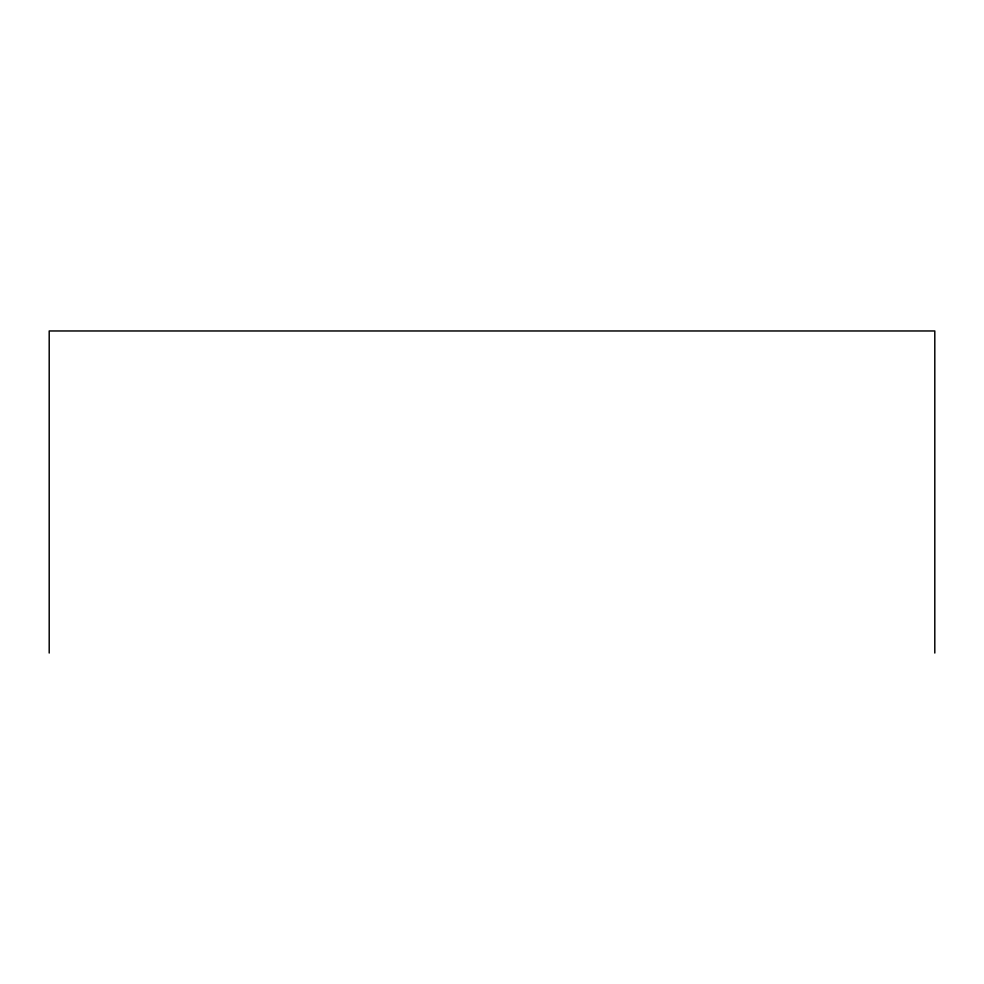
<?xml version="1.0" encoding="UTF-8"?>
<svg xmlns="http://www.w3.org/2000/svg" width="984" height="984" viewBox="0 0 984 984"><rect width="100%" height="100%" fill="white"/><g stroke="black" fill="none" stroke-linecap="round" stroke-linejoin="round"><path stroke-width="1.48" d="M934.8 653.032L934.8 330.968L49.2 330.968L49.2 653.032"/></g></svg>
